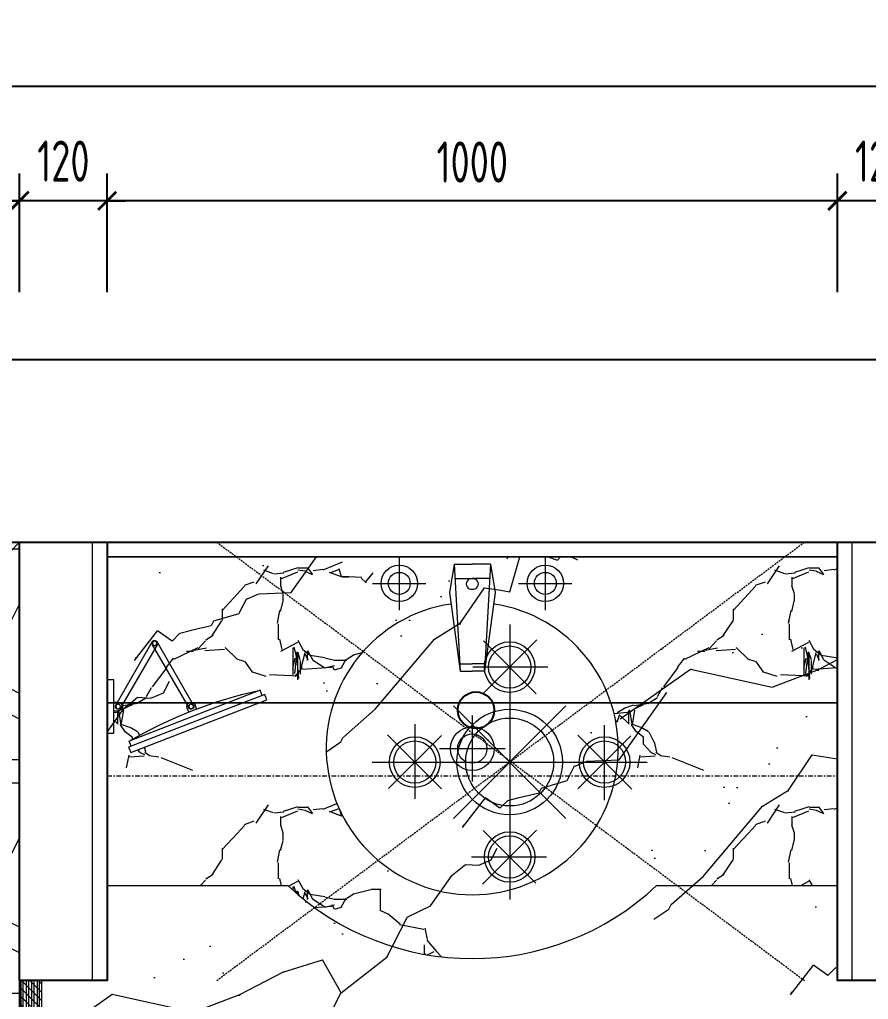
# Model space of a CAD drawing. Header units: millimetres. Extents: x 3162 to 221128, y -144913 to 11496.
# Drawn here: x 19246 to 20409, y -90420 to -89079 of the extents above; entities that cross this region are included whole.
import ezdxf

# ---------------------------------------------------------------- set-up
doc = ezdxf.new("R2010")
doc.units = ezdxf.units.MM
doc.header["$LTSCALE"] = 10
doc.linetypes.add('DASHDOT2', pattern=[12.7, 6.35, -3.175, 0, -3.175])
doc.linetypes.add('DASHED2', pattern=[0.375, 0.25, -0.125])
doc.layers.get('Defpoints').update_dxf_attribs({"color": 250})
for name, color, linetype, lineweight in [('FC-Material【地坪分割线】', 138, 'Continuous', 0), ('FF-Complete【墙体完成线】', 6, 'Continuous', 0), ('FF-FIXT【洁具】', 31, 'Continuous', 0), ('RC-dimensions', 44, 'Continuous', 0), ('RC-Lamplight【灯带】', 205, 'DASHDOT2', 0), ('RC-Lamps【天花灯具】', 2, 'Continuous', 0), ('RC-Modelling【天花造型】', 30, 'Continuous', 0)]:
    doc.layers.add(name, color=color, linetype=linetype, lineweight=lineweight)
for name, color, linetype in [('SYMBOL【符号】', 136, 'Continuous'), ('WALL_NEW【新建墙体】', 4, 'Continuous'), ('WALL【墙体】', 7, 'Continuous')]:
    doc.layers.add(name, color=color, linetype=linetype)
doc.styles.add('尺寸标注', font='ARCHS.SHX', dxfattribs={"width": 0.8})
doc.dimstyles.new('海龙1：25', dxfattribs={"dimscale": 25, "dimtxt": 2.25, "dimasz": 1, "dimexe": 1.5, "dimexo": 1, "dimgap": 1, "dimtad": 1, "dimdec": 0, "dimrnd": 5, "dimdsep": 46, "dimtxsty": '尺寸标注', "dimblk": 'ARCHTICK', "dimblk1": 'ARCHTICK', "dimblk2": 'ARCHTICK', "dimcen": 1, "dimclrd": 44, "dimclre": 44, "dimclrt": 2, "dimadec": 0, "dimazin": 0, "dimtfac": 1, "dimtdec": 0, "dimtix": 1, "dimtmove": 2, "dimatfit": 3, "dimldrblk": 'hl_arrow2', "dimfxl": 5, "dimfxlon": 1, "dimarcsym": 0})

# ---------------------------------------------------------------- blocks, each defined once
blk = doc.blocks.new('_ArchTick')
at = {"color": 2, "linetype": 'ByBlock', "const_width": 0.15}
blk.add_lwpolyline([(-0.5, -0.5), (0.5, 0.5)], dxfattribs=at)
blk = doc.blocks.new('*D1027')
at = {"layer": 'Defpoints', "color": 0, "transparency": 16777216}
for p in [(21496.2, -89170.6), (21496.2, -89374.4), (15246.2, -89531.3)]:
    blk.add_point(p, dxfattribs=at)
at = {"layer": 'RC-dimensions', "color": 44, "lineweight": -2, "transparency": 16777216}
for p, q in [((15246.2, -89295.6), (15246.2, -89133.1)), ((21496.2, -89295.6), (21496.2, -89133.1)), ((15246.2, -89170.6), (21496.2, -89170.6))]:
    blk.add_line(p, q, dxfattribs=at)
at = {"layer": 'RC-dimensions', "color": 44, "lineweight": -2, "transparency": 16777216, "xscale": 25, "yscale": 25, "zscale": 25, "rotation": 180}
blk.add_blockref('_ArchTick', (15246.2, -89170.6), dxfattribs=at)
at = {"layer": 'RC-dimensions', "color": 44, "lineweight": -2, "transparency": 16777216, "xscale": 25, "yscale": 25, "zscale": 25}
blk.add_blockref('_ArchTick', (21496.2, -89170.6), dxfattribs=at)
at = {"layer": 'RC-dimensions', "color": 2, "transparency": 16777216, "insert": (18371.2, -89116.3), "char_height": 56.25, "attachment_point": 5, "style": '尺寸标注'}
blk.add_mtext('6250', dxfattribs=at)
blk = doc.blocks.new('hl_arrow2')
at = {"color": 2}
blk.add_line((-0.221, 0), (-1, 0), dxfattribs=at)
blk.add_lwpolyline([(-0.221, 0), (-0.861, -0.689), (-0.654, -0.862), (0, 0), (-0.654, 0.862), (-0.861, 0.689)], close=True, dxfattribs=at)
for points in [[(-0.861, 0.689), (-0.654, 0.862), (-0.221, 0), (0, 0)], [(-0.861, -0.689), (-0.654, -0.862), (-0.221, 0), (0, 0)]]:
    blk.add_solid(points, dxfattribs=at)
blk = doc.blocks.new('洗手台40')
at = {"color": 8}
for p, q in [((194.8, 336.5), (194.8, 263.5)), ((231.3, 300), (158.3, 300)), ((-31.3, 245.1), (-31.3, 154.9)), ((182.2, 231.4), (74.6, 216.7)), ((221.1, 225), (182.2, 231.4)), ((221.1, 225), (74.6, 216.7)), ((74.6, 216.7), (74.6, 200)), ((84.7, 217.2), (84.7, 200)), ((201.4, 223.9), (201.4, 200)), ((221.1, 225), (221.1, 200)), ((13.8, 200), (-76.3, 200)), ((74.6, 183.3), (74.6, 200)), ((84.7, 182.8), (84.7, 200)), ((201.4, 176.1), (201.4, 200)), ((221.1, 175), (221.1, 200)), ((221.1, 175), (74.6, 183.3)), ((182.2, 168.6), (74.6, 183.3)), ((221.1, 175), (182.2, 168.6)), ((194.8, 136.5), (194.8, 63.5)), ((231.3, 100), (158.3, 100))]:
    blk.add_line(p, q, dxfattribs=at)
for centre, radius in [((194.8, 300), 25), ((194.8, 300), 15), ((-31.3, 200), 30), ((-31.3, 200), 20), ((194.8, 100), 25), ((194.8, 100), 15)]:
    blk.add_circle(centre, radius, dxfattribs=at)
blk.add_arc((-31.3, 200), 200, 8.4238, 351.5762)
for centre, start, end in [((194, 201.2), 350.5252, 189.4748), ((194, 198.8), 170.5252, 9.4748)]:
    blk.add_arc(centre, 7.19, start, end, dxfattribs=at)
blk = doc.blocks.new('刮须镜平面')
at = {"color": 0, "ltscale": 0.4}
for p, q in [((-118.2, 1.9), (-68.3, 88.4)), ((-61.6, 84.6), (-111.6, -1.9)), ((-68.3, 84.6), (-18.3, -1.9)), ((-11.7, 1.9), (-61.6, 88.4)), ((-9.2, 36.5), (0, 36.5)), ((-9.2, -36.5), (-9.2, 36.5)), ((0, 36.5), (0, -36.5)), ((-218.4, 9.3), (-215.7, 16.4)), ((-215.7, 16.4), (-29.4, -55.8)), ((-212.1, 15), (-209.3, 22.2)), ((-209.3, 22.2), (-30.2, -47.3)), ((-32.2, -63), (-218.4, 9.3)), ((-122.3, -3.3), (-120.3, 2.1)), ((-9.2, 5.8), (-15, 5.8)), ((-111.6, -7.5), (-109.5, -2.1)), ((-9.2, -5.8), (-15, -5.8)), ((0, -36.5), (-9.2, -36.5)), ((-33, -54.4), (-30.2, -47.3)), ((-29.4, -55.8), (-32.2, -63))]:
    blk.add_line(p, q, dxfattribs=at)
for centre in [(-64.9, 86.5), (-114.9, 0), (-15, 0)]:
    blk.add_circle(centre, 3.07, dxfattribs=at)
for centre, radius, start, end in [((-64.9, 86.5), 3.84, 30, 210), ((-64.9, 86.5), 3.84, 330, 150), ((-335.4, -568.2), 603.7, 59.6373, 77.9472), ((-114.9, 0), 5.76, 338.7922, 158.7922), ((-114.9, 0), 3.84, 150, 330), ((-15, 0), 5.76, 90, 270), ((-15, 0), 3.84, 210, 30)]:
    blk.add_arc(centre, radius, start, end, dxfattribs=at)
blk = doc.blocks.new('大吊灯')
at = {"color": 8}
for p, q in [((0, 376.2), (0, -376.2)), ((74.5, 334.4), (-73.6, 186.3)), ((72.9, 187), (-72, 331.9)), ((104.1, 259.9), (-100.7, 259.9)), ((154.2, -154.2), (-154.2, 154.2)), ((154.2, 154.2), (-154.2, -154.2)), ((-259.9, 104.1), (-259.9, -100.7)), ((259.9, -104.1), (259.9, 100.7)), ((-334.4, 74.5), (-186.3, -73.6)), ((-187, 72.9), (-331.9, -72)), ((334.4, -74.5), (186.3, 73.6)), ((187, -72.9), (331.9, 72)), ((-376.2, 0), (376.2, 0)), ((-74.5, -334.4), (73.6, -186.3)), ((-72.9, -187), (72, -331.9)), ((-104.1, -259.9), (100.7, -259.9))]:
    blk.add_line(p, q, dxfattribs=at)
for centre, major_axis, start_param, end_param in [((0, 259.9), (0, 69.3), -1.570342718129233, 4.712842589050354), ((0, 0), (0, 144.4), 4.712226, 10.995411), ((-259.9, 0), (0, 69.3), 4.712260247178278, 10.99544555435786), ((259.9, 0), (0, 69.3), 4.711943, 10.995128), ((0, -259.9), (0, 69.3), -1.570342718129233, 4.712842589050354)]:
    blk.add_ellipse(centre, major_axis=major_axis, ratio=1, start_param=start_param, end_param=end_param)
for centre, major_axis, start_param, end_param in [((0, 259.9), (0.1, 57.8), -1.569728, 4.713457), ((0, 0), (0, 120.3), -1.570528, 4.712657), ((-259.9, 0), (0, 57.8), 4.711804, 10.994989), ((259.9, 0), (0, 57.8), 4.712315, 10.9955), ((0, -259.9), (0.1, 57.8), -1.569728, 4.713457)]:
    blk.add_ellipse(centre, major_axis=major_axis, ratio=1, start_param=start_param, end_param=end_param, dxfattribs=at)
blk = doc.blocks.new('*D1043')
at = {"layer": 'Defpoints', "color": 0, "transparency": 16777216}
for p in [(19246.2, -89327.4), (19246.2, -89531.3), (19366.2, -89531.3)]:
    blk.add_point(p, dxfattribs=at)
at = {"layer": 'RC-dimensions', "color": 44, "lineweight": -2, "transparency": 16777216}
for p, q in [((19246.2, -89452.4), (19246.2, -89289.9)), ((19366.2, -89452.4), (19366.2, -89289.9)), ((19246.2, -89327.4), (19221.2, -89327.4)), ((19366.2, -89327.4), (19246.2, -89327.4)), ((19366.2, -89327.4), (19391.2, -89327.4))]:
    blk.add_line(p, q, dxfattribs=at)
at = {"layer": 'RC-dimensions', "color": 44, "lineweight": -2, "transparency": 16777216, "xscale": 25, "yscale": 25, "zscale": 25}
blk.add_blockref('_ArchTick', (19246.2, -89327.4), dxfattribs=at)
at = {"layer": 'RC-dimensions', "color": 44, "lineweight": -2, "transparency": 16777216, "xscale": 25, "yscale": 25, "zscale": 25, "rotation": 180}
blk.add_blockref('_ArchTick', (19366.2, -89327.4), dxfattribs=at)
at = {"layer": 'RC-dimensions', "color": 2, "transparency": 16777216, "insert": (19306.2, -89273.1), "char_height": 56.25, "attachment_point": 5, "style": '尺寸标注'}
blk.add_mtext('120', dxfattribs=at)
blk = doc.blocks.new('*D1044')
at = {"layer": 'Defpoints', "color": 0, "transparency": 16777216}
for p in [(19366.2, -89327.4), (19366.2, -89531.3), (20366.2, -89531.3)]:
    blk.add_point(p, dxfattribs=at)
at = {"layer": 'RC-dimensions', "color": 44, "lineweight": -2, "transparency": 16777216}
for p, q in [((19366.2, -89452.4), (19366.2, -89289.9)), ((20366.2, -89452.4), (20366.2, -89289.9)), ((20366.2, -89327.4), (19366.2, -89327.4))]:
    blk.add_line(p, q, dxfattribs=at)
at = {"layer": 'RC-dimensions', "color": 44, "lineweight": -2, "transparency": 16777216, "xscale": 25, "yscale": 25, "zscale": 25, "rotation": 180}
blk.add_blockref('_ArchTick', (19366.2, -89327.4), dxfattribs=at)
at = {"layer": 'RC-dimensions', "color": 44, "lineweight": -2, "transparency": 16777216, "xscale": 25, "yscale": 25, "zscale": 25}
blk.add_blockref('_ArchTick', (20366.2, -89327.4), dxfattribs=at)
at = {"layer": 'RC-dimensions', "color": 2, "transparency": 16777216, "insert": (19866.2, -89274.3), "char_height": 56.25, "attachment_point": 5, "style": '尺寸标注'}
blk.add_mtext('1000', dxfattribs=at)
blk = doc.blocks.new('*D1045')
at = {"layer": 'Defpoints', "color": 0, "transparency": 16777216}
for p in [(20366.2, -89327.4), (20366.2, -89531.3), (20486.2, -89531.3)]:
    blk.add_point(p, dxfattribs=at)
at = {"layer": 'RC-dimensions', "color": 44, "lineweight": -2, "transparency": 16777216}
for p, q in [((20366.2, -89452.4), (20366.2, -89289.9)), ((20486.2, -89452.4), (20486.2, -89289.9)), ((20366.2, -89327.4), (20341.2, -89327.4)), ((20486.2, -89327.4), (20366.2, -89327.4)), ((20486.2, -89327.4), (20511.2, -89327.4))]:
    blk.add_line(p, q, dxfattribs=at)
at = {"layer": 'RC-dimensions', "color": 44, "lineweight": -2, "transparency": 16777216, "xscale": 25, "yscale": 25, "zscale": 25}
blk.add_blockref('_ArchTick', (20366.2, -89327.4), dxfattribs=at)
at = {"layer": 'RC-dimensions', "color": 44, "lineweight": -2, "transparency": 16777216, "xscale": 25, "yscale": 25, "zscale": 25, "rotation": 180}
blk.add_blockref('_ArchTick', (20486.2, -89327.4), dxfattribs=at)
at = {"layer": 'RC-dimensions', "color": 2, "transparency": 16777216, "insert": (20426.2, -89273.1), "char_height": 56.25, "attachment_point": 5, "style": '尺寸标注'}
blk.add_mtext('120', dxfattribs=at)
blk = doc.blocks.new('*D1049')
at = {"layer": 'Defpoints', "color": 0, "transparency": 16777216}
for p in [(19246.2, -89327.4), (18021.2, -89531.3), (19246.2, -89531.3)]:
    blk.add_point(p, dxfattribs=at)
at = {"layer": 'RC-dimensions', "color": 44, "lineweight": -2, "transparency": 16777216}
for p, q in [((18021.2, -89452.4), (18021.2, -89289.9)), ((19246.2, -89452.4), (19246.2, -89289.9)), ((18021.2, -89327.4), (19246.2, -89327.4))]:
    blk.add_line(p, q, dxfattribs=at)
at = {"layer": 'RC-dimensions', "color": 44, "lineweight": -2, "transparency": 16777216, "xscale": 25, "yscale": 25, "zscale": 25, "rotation": 180}
blk.add_blockref('_ArchTick', (18021.2, -89327.4), dxfattribs=at)
at = {"layer": 'RC-dimensions', "color": 44, "lineweight": -2, "transparency": 16777216, "xscale": 25, "yscale": 25, "zscale": 25}
blk.add_blockref('_ArchTick', (19246.2, -89327.4), dxfattribs=at)
at = {"layer": 'RC-dimensions', "color": 2, "transparency": 16777216, "insert": (18633.7, -89273.1), "char_height": 56.25, "attachment_point": 5, "style": '尺寸标注'}
blk.add_mtext('1225', dxfattribs=at)

msp = doc.modelspace()

# ---------------------------------------------------------------- hatches: boundary and pattern name
at = {"layer": 'FC-Material【地坪分割线】'}
h = msp.add_hatch(dxfattribs=at)
h.set_pattern_fill('墙纸2', color=8, scale=80, style=0, pattern_type=2)
h.set_pattern_definition([(0, (-231027.17, -31884.13), (320, 320), [80, -240]), (0, (-231027.17, -31852.13), (320, 320), [80, -240]), (90, (-230835.17, -31820.13), (-320, 320), [80, -240]), (90, (-230803.17, -31820.13), (-320, 320), [80, -240]), (45, (-230787.17, -31852.13), (4e-14, 320.00055), [80, -372.54784]), (45, (-230764.77, -31874.53), (4e-14, 320.00055), [80, -372.54784]), (135, (-230867.17, -31708.13), (-320.00055, 4e-14), [80, -372.54784]), (135, (-230844.77, -31685.73), (-320.00055, 4e-14), [80, -372.54784]), (26.56505, (-230787.17, -31708.13), (320, 0.00057), [80, -635.54176]), (26.56505, (-230774.37, -31736.93), (320, 0.00057), [80, -635.54176]), (26.56505, (-230915.17, -31580.13), (320, 0.00057), [80, -635.54176]), (26.56505, (-230902.37, -31608.93), (320, 0.00057), [80, -635.54176]), (63.43495, (-230947.17, -31804.13), (0.00057, 320), [80, -635.54176]), (63.43495, (-230918.37, -31820.13), (0.00057, 320), [80, -635.54176]), (63.43495, (-230982.37, -31692.13), (0.00057, 320), [80, -635.54176]), (63.43495, (-231011.17, -31676.13), (0.00057, 320), [80, -635.54176]), (116.56505, (-230742.37, -31663.33), (-0.00057, 320), [80, -635.54176]), (116.56505, (-230771.17, -31676.13), (-0.00057, 320), [80, -635.54176]), (153.43495, (-230979.17, -31804.13), (-320, 0.00058), [80, -635.54176]), (153.43495, (-230966.37, -31775.33), (-320, 0.00058), [80, -635.54176])])
h.paths.add_polyline_path([(15446.2, -89794.5), (15246.2, -89794.5), (15246.2, -90869.5), (15246.2, -92469.5), (15246.2, -93544.5), (15446.2, -93544.5)])
h.paths.add_polyline_path([(19246.2, -91544.5), (19246.2, -90394.5), (19246.2, -89794.5), (15446.2, -89794.5), (15446.2, -93544.5), (19246.2, -93544.5), (19246.2, -93219.5), (19246.2, -92019.5)])
h = msp.add_hatch(dxfattribs=at)
h.set_pattern_fill('大理石', color=8, scale=80, angle=333, style=0, pattern_type=2)
h.set_pattern_definition([(14.987, (19676.58, -91725.01), (1241.3514, 215.9785), [16.144, -3374.17]), (41.1986, (19451.3, -91638.51), (1135.501, 1118.3906), [58.16, -4013.025]), (33.9454, (19427.53, -91658.72), (792.284, 444.7898), [24.71, -5164.29]), (63, (19448.03, -91644.9), (449.07, -228.81), [7.2, -748.8]), (44.565, (19665.77, -91735.66), (343.217, 673.6), [15.18, -1578.61]), (144.4692, (19665.77, -91735.66), (-449.0673, 228.8112), [24.27, -5072.116]), (52.2157, (19614.58, -91762.11), (1821.9346, 2465.5925), [51.306, -5335.84]), (35.133, (19381.312, -91384.665), (3512.35322, 2452.75984), [118.095, -24681.828]), (333, (19438.1, -91289.2), (343.22, 673.6), [0, -504]), (37.9831, (19791.323, -91314.79), (1927.785, 1563.18036), [79.454, -8263.23]), (54.4391, (19828.882, -91669.279), (3987.08591, 5604.78592), [112.857, -23587.202]), (55.875, (19611.88, -91481.943), (2165.15134, 3139.19346), [58.048, -12132.085]), (49.7595, (19495.06, -91600.198), (1478.71774, 1791.99157), [125.743, -13077.228]), (333, (19425.2, -91564.2), (343.22, 673.6), [0, -504]), (333, (19428.8, -91575.1), (343.22, 673.6), [0, -504]), (333, (19497.64, -91564.8), (343.22, 673.6), [0, -504]), (333, (19523.6, -91478.1), (343.22, 673.6), [0, -504]), (32.0362, (19576.29, -91504.213), (792.2841, 444.78976), [41.983, -8774.416]), (333, (19611.2, -91483.2), (343.22, 673.6), [0, -504]), (333, (19541.7, -91478.24), (343.22, 673.6), [0, -504]), (333, (19585.4, -91446), (343.22, 673.6), [0, -504]), (333, (19530.7, -91499.9), (343.22, 673.6), [0, -504]), (23.1944, (19767.63, -91678.47), (792.284, 444.7897), [18.745, -3917.62]), (63, (19757.83, -91697.7), (449.07, -228.81), [21.6, -734.4]), (16.6678, (19722.86, -91708.19), (2033.6355, 660.7682), [36.497, -7627.784]), (63, (19719.6, -91714.6), (449.07, -228.81), [7.2, -748.8]), (12.8056, (19692.176, -91720.835), (1241.3514, 215.9785), [28.117, -5876.43]), (333, (19649.2, -91642), (343.22, 673.6), [0, -504]), (333, (19769.3, -91677.6), (343.22, 673.6), [0, -504]), (333, (19769.3, -91677.6), (343.22, 673.6), [0, -504]), (2.3578, (19784.86, -91671.09), (1690.4187, -12.8327), [44.06, -4582.047]), (333, (19790.5, -91632.2), (343.22, 673.6), [0, -504]), (119.31, (19791.32, -91314.79), (-554.9178, 1131.2233), [51.92, -5399.674]), (341.1301, (19696.377, -91379.544), (4833.88966, -1614.51117), [50.912, -10640.542]), (20.8624, (19589.334, -91341.164), (2825.9196, 1105.55794), [67.967, -14205.113]), (347.6209, (19477.892, -91316.705), (3037.62054, -699.2663), [114.095, -11865.847]), (333, (19535.84, -91293.6), (343.22, 673.6), [0, -504]), (351.435, (19644.44, -91433.89), (2139.486, -241.644), [22.77, -4758.595]), (349.699, (19666.96, -91437.28), (449.067, -228.811), [12.53, -2618.43]), (74.0937, (19679.285, -91439.52), (1504.3831, 5172.8289), [62.365, -13034.362]), (333, (19636.6, -91381.25), (343.22, 673.6), [0, -504]), (333, (19696.8, -91378.16), (343.22, 673.6), [0, -504]), (333, (19596.44, -91424.4), (343.22, 673.6), [0, -504]), (333, (19612.2, -91250.75), (343.22, 673.6), [0, -504]), (333, (19575.86, -91268.6), (343.22, 673.6), [0, -504]), (17.1449, (19711.575, -91286.278), (2033.6355, 660.76822), [56.858, -11883.262]), (27.5829, (19652.845, -91316.96), (792.2841, 444.78971), [66.261, -13848.61]), (333, (19712.4, -91286.14), (343.22, 673.6), [0, -504]), (333, (19630.04, -91287.1), (343.22, 673.6), [0, -504]), (333, (19712.4, -91286.14), (343.22, 673.6), [0, -504]), (333, (19652.4, -91318.04), (343.22, 673.6), [0, -504]), (48.0686, (19744.55, -91396.01), (1478.7177, 1791.9916), [18.63, -3893.463]), (63, (19757, -91382.15), (449.07, -228.81), [75.6, -680.4]), (23.1944, (19979.95, -91140.19), (792.284, 444.7897), [18.745, -3917.62]), (333, (19782.6, -91219.5), (343.22, 673.6), [0, -504]), (333, (19793.4, -91234.1), (343.22, 673.6), [0, -504]), (333, (19743, -91190.24), (343.22, 673.6), [0, -504]), (333, (19855.6, -91147.7), (343.22, 673.6), [0, -504]), (26.1301, (19881.73, -91211.363), (792.2841, 444.7897), [36, -7524]), (63, (19853.95, -91265.9), (449.07, -228.81), [61.2, -694.8]), (333, (19854.6, -91264.84), (343.22, 673.6), [0, -504]), (356.1986, (19961.71, -91138.98), (1690.4187, -12.8327), [18.28, -3820.07]), (39.0375, (19952.53, -91146.43), (1135.501, 1118.391), [11.82, -2470.09]), (39.0375, (19943.35, -91153.87), (1135.501, 1118.391), [11.82, -2470.09]), (54.8699, (19914.053, -91195.508), (2165.15138, 3139.19345), [50.912, -10640.542]), (63, (19997.2, -91132.8), (449.07, -228.81), [18, -738]), (333, (19959.3, -91085.2), (343.22, 673.6), [0, -504])])
h.paths.add_polyline_path([(21246.2, -90444.5), (21246.2, -90394.5), (20486.2, -90394.5), (20366.2, -90394.5), (20366.2, -89814.5), (19366.2, -89814.5), (19366.2, -90394.5), (19276.2, -90394.5), (19276.2, -91544.5), (19496.2, -91544.5), (20298.3, -91544.5), (21246.2, -91544.5), (21246.2, -91344.5)])
h.paths.add_polyline_path([(19846.2, -90024.5, -1), (19896.2, -90024.5, -1)], flags=16)
h.paths.add_polyline_path([(20237.7, -90992.5), (20637.1, -90992.5), (20637.1, -90882.8), (20237.7, -90882.8)], flags=24)
h.paths.add_polyline_path([(19816.4, -91585.7), (20180.6, -91585.7), (20180.6, -91476), (19816.4, -91476)], flags=9)
h.paths.add_polyline_path([(20271.2, -91694.5), (19396.2, -91694.5), (19396.2, -93514.5), (20271.2, -93514.5)])
edge = h.paths.add_edge_path(flags=16)
edge.add_arc((19871.2, -93114.5), 55, -180, 0, ccw=False)
edge.add_arc((19871.2, -93114.5), 55, 0, 180, ccw=False)
h.paths.add_polyline_path([(19821.3, -92282), (20185.5, -92282), (20185.5, -92172.3), (19821.3, -92172.3)], flags=16)
h.paths.add_polyline_path([(21346.2, -91814.5), (20541.2, -91814.5), (20541.2, -93364.5), (20996.2, -93364.5), (20996.2, -92794.5), (21346.2, -92794.5)])
h.paths.add_polyline_path([(20304.2, -92517), (20668.4, -92517), (20668.4, -92407.3), (20304.2, -92407.3)], flags=17)
h.paths.add_polyline_path([(20690.2, -92282), (21054.4, -92282), (21054.4, -92172.3), (20690.2, -92172.3)], flags=16)
h.paths.add_polyline_path([(20773.4, -92549.7), (20773.4, -92650.1), (20882.7, -92650.1), (20882.7, -92549.7)], flags=16)
h.paths.add_polyline_path([(20860, -93190.5), (21258, -93190.5), (21258, -93080.8), (20860, -93080.8)], flags=16)
h.paths.add_polyline_path([(20541.2, -91814.5), (21346.2, -91814.5), (21346.2, -92354.7), (21466.2, -92354.7), (21466.2, -91694.5), (20421.2, -91694.5), (20421.2, -92515.4), (20541.2, -92515.4)])
h.paths.add_polyline_path([(20304.2, -92517), (20668.4, -92517), (20668.4, -92407.3), (20304.2, -92407.3)], flags=17)
h.paths.add_polyline_path([(21392.2, -92282), (21790.2, -92282), (21790.2, -92172.3), (21392.2, -92172.3)])
h = msp.add_hatch(dxfattribs=at)
h.set_pattern_fill('胶合板', color=8, scale=0.03, angle=90, pattern_type=2)
h.set_pattern_definition([(135, (19395.478, -91624.483), (-5.64271, -5.64271), []), (90, (19398.208, -91624.483), (-7.5, 5e-16), []), (90, (19393.708, -91624.483), (-7.5, 5e-16), [])])
h.paths.add_polyline_path([(19276.2, -91544.5), (19276.2, -90394.5), (19246.2, -90394.5), (19246.2, -91544.5)])
at = {"layer": 'FF-FIXT【洁具】'}
h = msp.add_hatch(dxfattribs=at)
h.set_pattern_fill('AA大理石深SC800', color=8, scale=700, style=0, pattern_type=2)
h.set_pattern_definition([(177.769103, (2589323.56, -1792240.542), (-700.00002183, -2.69e-05), [40.03034, -8366.3405]), (28.1136392, (2589303.56, -1792203.144), (700.0000028, 327.23196765), [26.45461, -5529.00824]), (76.6298055, (2589303.56, -1792150.16), (-1.05e-05, 327.2319275), [14.41496, -3012.71901]), (106.992819, (2589306.89, -1792126.79), (6.7e-06, 327.2319222), [11.40566, -2383.78875]), (21.8355897, (2589303.56, -1792103.416), (699.99999517, 327.2319006), [25.13679, -5253.58526]), (17.3096175, (2589306.89, -1792097.18), (700.0000145, 327.231969), [10.47438, -2189.14444]), (162.690382, (2589283.56, -1792238.98), (-700.0000325, 327.231908), [20.94876, -2178.67006]), (125.490837, (2589263.56, -1792232.75), (-4.3e-05, 327.231901), [17.22434, -1188.48149]), (162.690382, (2589253.56, -1792218.73), (-700.0000325, 327.231908), [10.47438, -2189.14444]), (136.925518, (2589243.56, -1792215.6), (-2e-05, 327.23191), [22.8165, -935.47517]), (3.3442344, (2589200.226, -1792201.586), (700.000013, 4.667e-05), [26.71214, -5582.84048]), (10.5914065, (2589183.56, -1792204.7), (1400.000031, 327.2319727), [16.95554, -3543.70772]), (0, (2589173.56, -1792204.7), (700, 327.23194), [10, -689.99994]), (103.370194, (2589303.56, -1792203.144), (-5.48e-05, 327.2319113), [14.41489, -3012.71901]), (90, (2589300.2, -1792189.1), (700, -4e-14), [10.90773, -316.32419]), (90, (2589300.2, -1792178.2), (700, -4e-14), [10.90773, -316.32419]), (78.995121, (2589300.226, -1792167.304), (-2.72e-05, 327.2319559), [17.46185, -3649.52189]), (90, (2589303.56, -1792115.9), (700, -4e-14), [12.46598, -314.76592]), (6.6658365, (2589293.56, -1792098.74), (699.9999705, 1.27e-05), [13.42411, -2805.63262]), (160.679045, (2589293.56, -1792098.74), (-699.9999937, 327.231933), [14.12908, -2952.97835]), (47.485996, (2589010.226, -1792304.43), (700.0000005, 654.4639248), [14.79793, -3092.76646]), (6.1571803, (2589020.226, -1792293.522), (2800.00001973, 327.23192843), [43.58473, -9109.2134]), (31.9352432, (2589063.56, -1792288.85), (699.9999716, 327.2319319), [11.78345, -2462.74511]), (19.3209546, (2589073.56, -1792282.615), (699.999996, 327.2319281), [14.12908, -2952.97835]), (8.8568723, (2589086.89, -1792277.94), (699.9999635, 5.46e-05), [20.24134, -2105.10111]), (30.29957, (2589106.89, -1792274.82), (700.0000166, 327.2319738), [15.44284, -3227.55244]), (61.8626245, (2589120.23, -1792267.03), (-3.7e-05, 327.231936), [14.13664, -1470.21231]), (52.9473395, (2589126.893, -1792254.566), (700.00000455, 981.6958246), [33.192334, -6937.19747]), (51.263996, (2589146.89, -1792228.076), (699.999997, 981.6958529), [15.98128, -3340.08304]), (25.054876, (2589156.9, -1792215.6), (700, -3e-06), [36.79571, -735.91427]), (47.485996, (2589190.226, -1792200.03), (700.0000005, 654.4639248), [14.79793, -3092.76646]), (31.9352432, (2589200.23, -1792189.12), (699.9999716, 327.2319319), [11.78345, -2462.74511]), (56.6470201, (2589210.226, -1792182.887), (700.0000012, 981.6958188), [24.25143, -5068.55181]), (90, (2589223.56, -1792162.6), (700, -4e-14), [15.582476, -311.64945]), (47.485996, (2589223.56, -1792147.05), (700.0000005, 654.4639248), [29.59586, -3077.96853]), (47.485996, (2589243.56, -1792125.23), (700.0000005, 654.4639248), [14.79793, -3092.76646]), (19.3209546, (2589253.56, -1792114.32), (699.999996, 327.2319281), [14.12908, -2952.97835]), (56.2378233, (2589266.893, -1792109.65), (699.99996254, 981.69585345), [29.98968, -6267.84088]), (25.054876, (2589086.9, -1792284.17), (700, -3e-06), [14.71827, -757.99171]), (80.6556929, (2589083.56, -1792304.43), (2.62e-05, 327.2319152), [20.52967, -4290.69354]), (160.679045, (2589096.89, -1792309.105), (-699.9999937, 327.231933), [14.12908, -2952.97835]), (148.064756, (2589106.89, -1792315.34), (-699.999967, 327.2319416), [11.78345, -2462.74511]), (115.424913, (2589113.56, -1792329.36), (-700.000029, 1636.1597197), [15.52817, -3245.38277]), (103.370194, (2589116.89, -1792343.386), (-5.48e-05, 327.2319113), [14.41489, -3012.71901]), (144.961427, (2589123.56, -1792348.06), (-700.0000265, 654.4638884), [8.14233, -1701.74844]), (173.334163, (2589136.89, -1792349.62), (-699.9999705, 1.88e-05), [13.42411, -2805.63262]), (158.418473, (2589180.226, -1792366.76), (-4199.99999472, 1636.15974199), [46.60026, -9739.4493]), (78.995121, (2589093.56, -1792365.2), (-2.72e-05, 327.2319559), [17.46185, -3649.52189]), (4.4550498, (2589096.89, -1792348.06), (700.0000104, 4.37e-05), [20.0606, -4192.66778]), (154.945124, (2589116.9, -1792346.5), (-700, -9e-07), [7.35917, -765.35081]), (132.514004, (2589110.226, -1792343.386), (-699.9999993, 654.463926), [14.79793, -3092.76646]), (90, (2589100.2, -1792332.5), (700, -4e-14), [9.34949, -317.88246]), (142.076999, (2589100.23, -1792323.13), (-700.0000235, 654.463844), [12.67686, -2649.46857]), (125.490837, (2589090.23, -1792315.34), (-4.3e-05, 327.231901), [11.48294, -1194.22296]), (99.344307, (2589083.56, -1792305.99), (-2.57e-05, 327.2319152), [20.5296, -4290.69354]), (90, (2589080.2, -1792304.4), (700, -4e-14), [18.69897, -308.53291]), (136.925518, (2589080.23, -1792304.43), (-2e-05, 327.23191), [18.2532, -940.03847]), (70.3775316, (2589063.56, -1792301.31), (1.97e-05, 327.231914), [9.92593, -2074.51804]), (175.54495, (2589063.56, -1792301.313), (-700.0000158, -2.36e-05), [40.1212, -4172.60718]), (148.064756, (2589660.23, -1792377.67), (-699.999967, 327.2319416), [23.56697, -2450.96166]), (35.0385725, (2589620.23, -1792372.99), (700.000032, 654.463882), [8.14233, -1701.74844]), (6.6658365, (2589636.89, -1792372.99), (699.9999705, 1.27e-05), [13.42411, -2805.63262]), (162.690382, (2589626.89, -1792380.78), (-700.0000325, 327.231908), [10.47438, -2189.14444]), (64.5750864, (2589613.56, -1792408.83), (699.9999829, 1636.1597424), [31.05627, -3229.8546]), (0, (2589620.23, -1792373), (700, 327.23194), [16.666664, -683.33328]), (118.137375, (2589663.56, -1792383.9), (-2.2e-05, 327.231903), [7.06832, -1477.28063]), (157.435521, (2589693.56, -1792396.367), (-699.9999875, 327.23189523), [32.48693, -6789.76837]), (136.925518, (2589700.23, -1792402.6), (-2e-05, 327.23191), [9.1266, -949.16507]), (154.945124, (2589710.23, -1792407.27), (-700, -9e-07), [11.03872, -761.67126]), (49.4476465, (2589643.56, -1792379.23), (700.0000126, 981.6957893), [10.25416, -2143.11958]), (51.263996, (2589420.226, -1792111.21), (699.999997, 981.6958529), [15.98128, -3340.08304]), (136.925518, (2589420.23, -1792111.2), (-2e-05, 327.23191), [9.1266, -949.16507]), (176.655765, (2589413.56, -1792104.974), (-700.00001707, -1.59e-05), [26.71214, -5582.84048]), (106.992819, (2589386.89, -1792103.42), (6.7e-06, 327.2319222), [11.40566, -2383.78875]), (19.3209546, (2589370.226, -1792097.18), (699.999996, 327.2319281), [14.12908, -2952.97835]), (159.49524, (2589386.89, -1792103.416), (-700.0000066, 327.2319549), [17.79407, -3718.95475]), (180, (2589396.9, -1792103.4), (-700, 327.23194), [10, -689.99994]), (22.2465213, (2589360.226, -1792092.51), (700.0000198, 327.23192524), [28.8113, -6021.55701]), (6.6658365, (2589346.89, -1792094.07), (699.9999705, 1.27e-05), [13.42411, -2805.63262]), (52.1215557, (2589516.893, -1792355.85), (700.0000225, 981.6958277), [21.71596, -4538.63158]), (78.995121, (2589530.226, -1792338.71), (-2.72e-05, 327.2319559), [17.46185, -3649.52189]), (162.690382, (2589533.56, -1792321.57), (-700.0000325, 327.231908), [10.47438, -2189.14444]), (164.332014, (2589523.56, -1792318.454), (-1399.9999669, 327.2319563), [17.30988, -3617.75911]), (104.970339, (2589506.89, -1792313.78), (-3.98e-05, 327.2319457), [12.90394, -2696.92402]), (109.622468, (2589503.56, -1792301.31), (-1.74e-05, 327.231914), [9.92593, -2074.51804]), (90, (2589500.2, -1792291.96), (700, -4e-14), [12.46598, -314.76592]), (25.054876, (2589500.23, -1792295.08), (700, -3e-06), [14.71827, -757.99171]), (166.844039, (2589520.23, -1792299.76), (-699.999993, 327.2319035), [20.53905, -1417.1955]), (0, (2589510.23, -1792299.76), (700, 327.23194), [10, -689.99994]), (15.667986, (2589493.56, -1792304.43), (1399.9999669, 327.2319563), [17.30988, -3617.75911]), (180, (2589510.23, -1792304.43), (-700, 327.23194), [16.666664, -683.33328]), (180, (2589523.56, -1792304.43), (-700, 327.23194), [13.333334, -686.66661]), (61.8626245, (2589520.23, -1792310.66), (-3.7e-05, 327.231936), [7.06832, -1477.28063]), (162.690382, (2589530.23, -1792313.78), (-700.0000325, 327.231908), [10.47438, -2189.14444]), (173.334163, (2589543.56, -1792315.34), (-699.9999705, 1.88e-05), [13.42411, -2805.63262]), (171.143127, (2589553.56, -1792316.9), (-699.9999743, -6e-06), [10.12067, -2115.22178]), (13.15596, (2589363.56, -1792228.08), (699.999983, 327.2319595), [13.6927, -1424.04185]), (146.796701, (2589363.56, -1792228.076), (-1400.0000003, 981.6958516), [19.91878, -4163.01753]), (118.137375, (2589346.9, -1792217.17), (-2.2e-05, 327.231903), [14.13664, -1470.21231]), (90, (2589340.2, -1792217.2), (700, -4e-14), [12.46598, -314.76592]), (113.162745, (2589340.23, -1792217.17), (-3.44e-05, 327.2319177), [8.47434, -1771.13755]), (75.873987, (2589330.226, -1792235.867), (699.99999423, 2945.08749146), [27.31624, -5709.08807]), (90, (2589330.2, -1792235.9), (700, -4e-14), [18.69897, -308.53291]), (106.992819, (2589330.23, -1792217.17), (6.7e-06, 327.2319222), [11.40566, -2383.78875]), (90, (2589326.9, -1792243.66), (700, -4e-14), [37.397934, -289.83395]), (95.3136086, (2589326.893, -1792243.658), (-1.335e-05, 327.2319124), [35.99435, -7522.8223]), (83.5762835, (2589320.226, -1792237.425), (3.255e-05, 327.23196893), [29.79375, -6226.89452]), (90, (2589320.2, -1792237.4), (700, -4e-14), [9.34949, -317.88246]), (76.6298055, (2589320.226, -1792228.076), (-1.05e-05, 327.2319275), [14.41496, -3012.71901]), (103.370194, (2589323.56, -1792214.05), (-5.48e-05, 327.2319113), [14.41489, -3012.71901]), (90, (2589320.2, -1792226.5), (700, -4e-14), [26.490205, -300.7417]), (133.553349, (2589623.56, -1792362.085), (-700.0000129, 654.4639115), [19.35087, -4044.33463]), (169.408593, (2589640.226, -1792365.2), (-1400.000041, 327.2319161), [16.95554, -3543.70772]), (6.6658365, (2589613.56, -1792369.88), (699.9999705, 1.27e-05), [13.42411, -2805.63262]), (66.837255, (2589613.56, -1792369.88), (-2.94e-05, 327.231945), [8.47434, -1771.13755]), (148.064756, (2589616.89, -1792349.62), (-699.999967, 327.2319416), [35.35042, -2439.17821]), (164.332014, (2589586.89, -1792330.92), (-1399.9999669, 327.2319563), [17.30988, -3617.75911]), (122.690182, (2589570.226, -1792326.245), (-699.9999866, 981.6958593), [18.51521, -3869.68155]), (160.679045, (2589560.226, -1792310.66), (-699.9999937, 327.231933), [14.12908, -2952.97835]), (169.408593, (2589546.89, -1792305.99), (-1400.000041, 327.2319161), [16.95554, -3543.70772]), (133.553349, (2589530.226, -1792302.87), (-700.0000129, 654.4639115), [19.35087, -4044.33463]), (130.552353, (2589516.89, -1792288.85), (-700.000004, 981.6957954), [20.50832, -2132.86542]), (102.074477, (2589503.56, -1792273.265), (-2.5e-05, 327.2319044), [15.93501, -3330.41737]), (169.408593, (2589500.226, -1792257.68), (-1400.000041, 327.2319161), [33.91108, -3526.75218]), (139.920946, (2589466.893, -1792251.45), (-700.0000024, 654.46388085), [21.78204, -4552.44356]), (154.945124, (2589450.23, -1792237.43), (-700, -9e-07), [11.03872, -761.67126]), (90, (2589440.2, -1792232.75), (700, -4e-14), [29.606696, -297.62523]), (0, (2589426.9, -1792203.14), (700, 327.23194), [13.333334, -686.66661]), (14.9560981, (2589403.56, -1792209.377), (1399.9999853, 327.2319453), [24.15147, -5047.66192]), (31.9352432, (2589393.56, -1792215.61), (699.9999716, 327.2319319), [11.78345, -2462.74511]), (61.8626245, (2589386.9, -1792228.08), (-3.7e-05, 327.231936), [14.13664, -1470.21231]), (17.3096175, (2589376.89, -1792231.19), (700.0000145, 327.231969), [10.47438, -2189.14444]), (118.137375, (2589376.9, -1792231.2), (-2.2e-05, 327.231903), [7.06832, -1477.28063]), (4.4550498, (2589333.56, -1792228.076), (700.0000104, 4.37e-05), [40.1212, -4172.60718]), (51.263996, (2589323.56, -1792240.54), (699.999997, 981.6958529), [15.98128, -3340.08304]), (0, (2589376.9, -1792217.17), (700, 327.23194), [16.666664, -683.33328]), (166.844039, (2589376.9, -1792217.17), (-699.999993, 327.2319035), [13.6927, -1424.04185]), (171.143127, (2589363.56, -1792214.05), (-699.9999743, -6e-06), [20.24134, -2105.10111]), (142.076999, (2589343.56, -1792210.935), (-700.0000235, 654.463844), [12.67686, -2649.46857]), (118.137375, (2589333.56, -1792203.14), (-2.2e-05, 327.231903), [14.13664, -1470.21231]), (90, (2589306.9, -1792136.14), (700, -4e-14), [9.34949, -317.88246]), (171.143127, (2589336.89, -1792095.62), (-699.9999743, -6e-06), [10.12067, -2115.22178]), (154.945124, (2589346.9, -1792100.3), (-700, -9e-07), [11.03872, -761.67126]), (125.490837, (2589346.9, -1792100.3), (-4.3e-05, 327.231901), [11.48294, -1194.22296]), (0, (2589326.9, -1792090.95), (700, 327.23194), [13.333334, -686.66661]), (17.3096175, (2589316.89, -1792094.07), (700.0000145, 327.231969), [10.47438, -2189.14444])])
h.paths.add_polyline_path([(20366.2, -89814.5), (19966.2, -89814.5), (19966.2, -89826, -0.414214), (19991.2, -89851, -1), (19941.2, -89851, -0.414214), (19966.2, -89826), (19966.2, -89814.5), (19894.1, -89814.5, -0.103244), (19896.2, -89824.5, -0.125339), (19893.2, -89836.5), (19897.7, -89863.6), (19895.5, -89879.3, -13.578811), (19836.9, -89879.3), (19834.8, -89863.6), (19841.2, -89824.7), (19846.2, -89824.7, -0.104885), (19848.3, -89814.5), (19766.2, -89814.5), (19766.2, -89826, -0.414214), (19791.2, -89851, -1), (19741.2, -89851, -0.414214), (19766.2, -89826), (19766.2, -89814.5), (19366.2, -89814.5), (19366.2, -89983), (19375.4, -89983), (19375.4, -90013.8), (19380.1, -90013.8), (19428.5, -89931.5, -0.57735), (19433.8, -89931.5), (19484.4, -90017.6), (19435.6, -89933), (19386.7, -90017.7, -0.510568), (19381.2, -90025.3), (19375.4, -90025.3), (19375.4, -90056), (19366.2, -90056), (19366.2, -90264.5), (19613.7, -90264.5, 0.39604), (20118.7, -90264.5), (20366.2, -90264.5)])
h.paths.add_polyline_path([(19584.6, -90010.3), (19398.4, -90082.5), (19395.6, -90075.4), (19399.2, -90074), (19396.4, -90066.8), (19396.4, -90066.8, -0.037577), (19477.8, -90027), (19478.2, -90020.6, -1), (19484, -90018.4), (19488.5, -90022.8, -0.03758), (19575.5, -89997.3), (19578.3, -90004.5), (19581.9, -90003.1)], flags=16)

# ---------------------------------------------------------------- linework, layer by layer
at = {"layer": 'FC-Material【地坪分割线】', "color": 8}
msp.add_lwpolyline([(19246.2, -90394.5), (19276.2, -90394.5), (19276.2, -91544.5), (19246.2, -91544.5)], close=True, dxfattribs=at)
at = {"layer": 'FF-Complete【墙体完成线】'}
for points in [[(19346.2, -90394.5), (19346.2, -89794.5), (20386.2, -89794.5), (20386.2, -90394.5)], [(19366.2, -90394.5), (19366.2, -89814.5), (20366.2, -89814.5), (20366.2, -90394.5)]]:
    msp.add_lwpolyline(points, dxfattribs=at)
at = {"layer": 'FF-FIXT【洁具】'}
msp.add_lwpolyline([(19613.7, -90264.5, 0.39604), (20118.7, -90264.5), (20366.2, -90264.5), (20366.2, -89814.5), (19366.2, -89814.5), (19366.2, -90264.5)], format="xyb", close=True, dxfattribs=at)
at = {"layer": 'RC-Lamplight【灯带】', "ltscale": 0.1}
msp.add_line((19366.2, -90114.5), (20366.2, -90114.5), dxfattribs=at)
at = {"layer": 'RC-Lamps【天花灯具】', "color": 8, "linetype": 'DASHED2'}
for p, q in [((19516.2, -90394.5), (20321.2, -89794.5)), ((19516.2, -89794.5), (20321.2, -90394.5))]:
    msp.add_line(p, q, dxfattribs=at)
at = {"layer": 'RC-Modelling【天花造型】', "color": 8}
msp.add_line((19246.2, -89794.5), (19146.2, -89894.5), dxfattribs=at)
at = {"layer": 'RC-Modelling【天花造型】'}
msp.add_line((19366.2, -90014.5), (20366.2, -90014.5), dxfattribs=at)
for points in [[(15446.2, -89794.5), (19246.2, -89794.5), (19246.2, -93544.5), (15446.2, -93544.5)], [(15446.2, -89794.5), (19246.2, -89794.5), (19246.2, -93544.5), (15446.2, -93544.5)], [(19366.2, -89814.5), (20366.2, -89814.5), (20366.2, -90014.5), (19366.2, -90014.5)], [(19366.2, -89814.5), (20366.2, -89814.5), (20366.2, -90014.5), (19366.2, -90014.5)]]:
    msp.add_lwpolyline(points, close=True, dxfattribs=at)
msp.add_lwpolyline([(19246.2, -90394.5), (19366.2, -90394.5), (19366.2, -89794.5), (20366.2, -89794.5), (20366.2, -90394.5), (20486.2, -90394.5), (20486.2, -89794.5), (21246.2, -89794.5), (21246.2, -91544.5), (19246.2, -91544.5), (19246.2, -90394.5)], dxfattribs=at)
at = {"layer": 'SYMBOL【符号】'}
msp.add_circle((19871.2, -90024.5), 25, dxfattribs=at)
at = {"layer": 'WALL_NEW【新建墙体】'}
for points in [[(19246.2, -89794.5), (19366.2, -89794.5), (19366.2, -90394.5), (19246.2, -90394.5)], [(20366.2, -89794.5), (20486.2, -89794.5), (20486.2, -90394.5), (20366.2, -90394.5)]]:
    msp.add_lwpolyline(points, close=True, dxfattribs=at)
at = {"layer": 'WALL【墙体】'}
for p, q in [((14996.2, -89544.5), (21496.2, -89544.5)), ((15246.2, -89794.5), (21496.2, -89794.5))]:
    msp.add_line(p, q, dxfattribs=at)

# ---------------------------------------------------------------- block references
at = {"layer": 'FF-FIXT【洁具】', "rotation": 90}
msp.add_blockref('洗手台40', (20066.2, -90045.8), dxfattribs=at)
at = {"layer": 'FF-FIXT【洁具】', "xscale": -1}
msp.add_blockref('刮须镜平面', (19366.2, -90019.5), dxfattribs=at)
at = {"layer": 'RC-Lamps【天花灯具】', "xscale": 0.5, "yscale": 0.5, "zscale": 0.5}
msp.add_blockref('大吊灯', (19917.4, -90095.5), dxfattribs=at)

# ---------------------------------------------------------------- dimensions: what is measured, and where the dimension line sits
at = {"layer": 'RC-dimensions'}
for base, p1, p2, picture, middle in [((21496.2, -89170.6), (15246.2, -89531.3), (21496.2, -89374.4), '*D1027', (18371.2, -89116.3)), ((19246.2, -89327.4), (18021.2, -89531.3), (19246.2, -89531.3), '*D1049', (18633.7, -89273.1)), ((19246.2, -89327.4), (19366.2, -89531.3), (19246.2, -89531.3), '*D1043', (19306.2, -89273.1)), ((19366.2, -89327.4), (20366.2, -89531.3), (19366.2, -89531.3), '*D1044', (19866.2, -89274.3)), ((20366.2, -89327.4), (20486.2, -89531.3), (20366.2, -89531.3), '*D1045', (20426.2, -89273.1))]:
    dim = msp.add_linear_dim(base=base, p1=p1, p2=p2, dimstyle='海龙1：25', dxfattribs=at)
    dim.commit()
    dim.dimension.update_dxf_attribs({"geometry": picture, "text_midpoint": middle})

doc.saveas('drawing.dxf')
